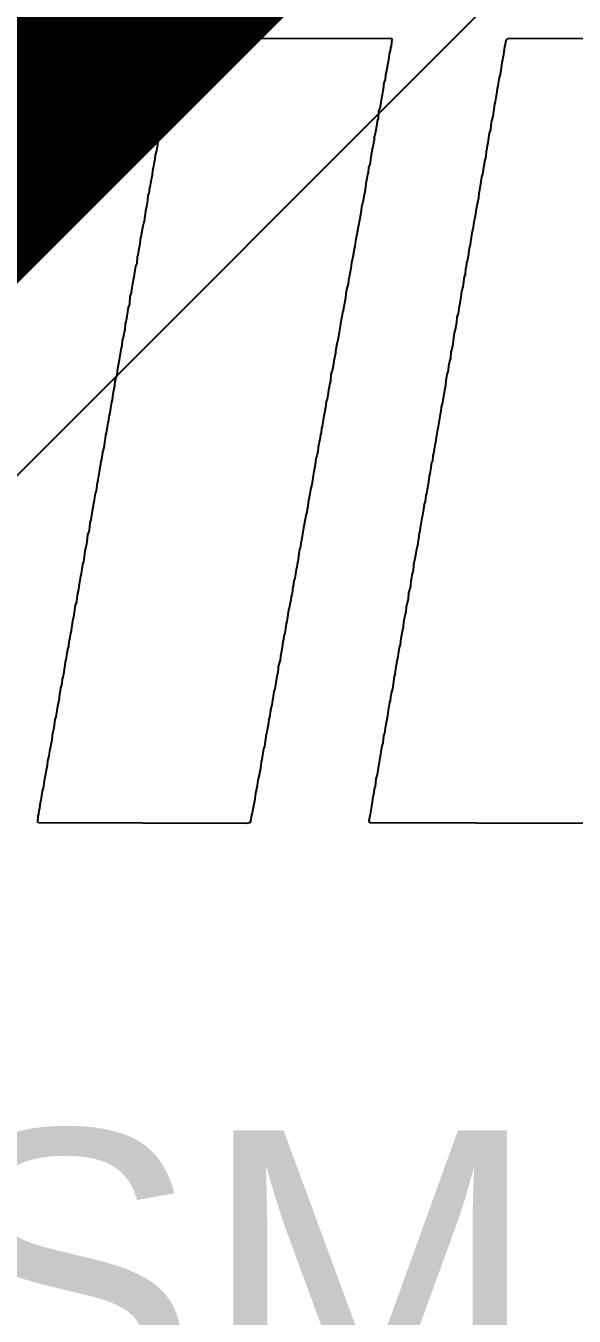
# Model space of a CAD drawing. Header units: inches. Extents: x 0 to 5359, y 0 to 5098.
# Drawn here: x 25.48 to 27.85, y 51.52 to 57.11 of the extents above; entities that cross this region are included whole.
import ezdxf

# ---------------------------------------------------------------- set-up
doc = ezdxf.new("R2010")
doc.units = ezdxf.units.IN
doc.layers.add('Layer 2', color=76, linetype='Continuous')
doc.layers.add('Top Overlay', color=2, linetype='Continuous')
doc.styles.add('Arial', font='', dxfattribs={"height": 0.2})
doc.styles.get('Arial').set_extended_font_data('Arial')

msp = doc.modelspace()

# ---------------------------------------------------------------- linework, layer by layer
at = {"layer": 'Layer 2'}
msp.add_line((22.6326, 52.3609), (29.8093, 59.5376), dxfattribs=at)
msp.add_lwpolyline([(21.4582, 52.7332, 1.016, 1.016, 0), (31, 62.2749, 1.016, 1.016, 0)], format="xyseb", dxfattribs=at)
at = {"layer": 'Top Overlay'}
for p, q in [((22.8421, 57.0592), (25.7116, 57.0569)), ((25.7082, 57.0172), (25.7059, 56.9991)), ((25.7104, 57.0331), (25.7082, 57.0172)), ((25.7127, 57.0399), (25.7104, 57.0331)), ((25.7116, 57.0569), (25.7127, 57.0399)), ((26.1199, 57.007), (26.1221, 57.0206)), ((26.1221, 57.0206), (26.1267, 57.0501)), ((26.1267, 57.0501), (26.1323, 57.0581)), ((26.1323, 57.0581), (27.059, 57.0592)), ((27.0578, 57.0172), (27.0556, 57.0036)), ((27.0601, 57.024), (27.0578, 57.0172)), ((27.059, 57.0592), (27.0624, 57.0558)), ((27.0624, 57.0558), (27.0601, 57.024)), ((27.5489, 56.9889), (27.5512, 57.0093)), ((27.5512, 57.0093), (27.5535, 57.0229)), ((27.5535, 57.0229), (27.5557, 57.032)), ((27.5557, 57.032), (27.558, 57.0433)), ((27.558, 57.0433), (27.5603, 57.0524)), ((27.5603, 57.0524), (27.5671, 57.0592)), ((27.5671, 57.0592), (28.488, 57.0569)), ((25.6968, 56.9583), (25.6934, 56.9367)), ((25.6991, 56.9651), (25.6968, 56.9583)), ((25.7013, 56.9877), (25.6991, 56.9651)), ((25.7059, 56.9991), (25.7013, 56.9877)), ((26.1074, 56.9333), (26.1119, 56.9605)), ((26.1119, 56.9605), (26.1153, 56.9843)), ((26.1153, 56.9843), (26.1199, 57.007)), ((27.0465, 56.956), (27.0431, 56.9344)), ((27.0487, 56.9651), (27.0465, 56.956)), ((27.051, 56.9877), (27.0487, 56.9651)), ((27.0533, 56.9968), (27.051, 56.9877)), ((27.0556, 57.0036), (27.0533, 56.9968)), ((27.5398, 56.9412), (27.5421, 56.9549)), ((27.5421, 56.9549), (27.5444, 56.9639)), ((27.5444, 56.9639), (27.5467, 56.9753)), ((27.5467, 56.9753), (27.5489, 56.9889)), ((25.6889, 56.914), (25.6866, 56.8959)), ((25.6911, 56.9276), (25.6889, 56.914)), ((25.6934, 56.9367), (25.6911, 56.9276)), ((26.0983, 56.8766), (26.1017, 56.9095)), ((26.1017, 56.9095), (26.104, 56.9208)), ((26.104, 56.9208), (26.1074, 56.9333)), ((27.0363, 56.8981), (27.034, 56.88)), ((27.0408, 56.9254), (27.0363, 56.8981)), ((27.0431, 56.9344), (27.0408, 56.9254)), ((27.5308, 56.8891), (27.5342, 56.9015)), ((27.5342, 56.9015), (27.5376, 56.9208)), ((27.5376, 56.9208), (27.5398, 56.9412)), ((25.6775, 56.8505), (25.6741, 56.8199)), ((25.6821, 56.8687), (25.6775, 56.8505)), ((25.6866, 56.8959), (25.6821, 56.8687)), ((26.087, 56.8199), (26.0915, 56.8516)), ((26.0915, 56.8516), (26.0938, 56.8653)), ((26.0938, 56.8653), (26.0983, 56.8766)), ((27.0283, 56.8653), (27.0261, 56.838)), ((27.034, 56.88), (27.0283, 56.8653)), ((27.5194, 56.8278), (27.5217, 56.8414)), ((27.5217, 56.8414), (27.524, 56.8505)), ((27.524, 56.8505), (27.5262, 56.8619)), ((27.5262, 56.8619), (27.5285, 56.88)), ((27.5285, 56.88), (27.5308, 56.8891)), ((25.6673, 56.7995), (25.6639, 56.7711)), ((25.6719, 56.8108), (25.6673, 56.7995)), ((25.6741, 56.8199), (25.6719, 56.8108)), ((26.0802, 56.7768), (26.0824, 56.804)), ((26.0824, 56.804), (26.0847, 56.8108)), ((26.0847, 56.8108), (26.087, 56.8199)), ((27.017, 56.7904), (27.0147, 56.7813)), ((27.0193, 56.8063), (27.017, 56.7904)), ((27.0215, 56.8131), (27.0193, 56.8063)), ((27.0238, 56.8312), (27.0215, 56.8131)), ((27.0261, 56.838), (27.0238, 56.8312)), ((27.5126, 56.7825), (27.5172, 56.8097)), ((27.5172, 56.8097), (27.5194, 56.8278)), ((25.6571, 56.7348), (25.6548, 56.7212)), ((25.6617, 56.7575), (25.6571, 56.7348)), ((25.6639, 56.7711), (25.6617, 56.7575)), ((26.0677, 56.7121), (26.07, 56.7303)), ((26.07, 56.7303), (26.0722, 56.7394)), ((26.0722, 56.7394), (26.0756, 56.7518)), ((26.0756, 56.7518), (26.0779, 56.7677)), ((26.0779, 56.7677), (26.0802, 56.7768)), ((27.0057, 56.7405), (27.0034, 56.711)), ((27.0079, 56.7496), (27.0057, 56.7405)), ((27.0125, 56.7609), (27.0079, 56.7496)), ((27.0147, 56.7813), (27.0125, 56.7609)), ((27.5024, 56.7201), (27.5104, 56.7734)), ((27.5104, 56.7734), (27.5126, 56.7825)), ((25.6446, 56.6747), (25.6424, 56.6475)), ((25.6469, 56.6838), (25.6446, 56.6747)), ((25.6503, 56.694), (25.6469, 56.6838)), ((25.6526, 56.7031), (25.6503, 56.694)), ((25.6548, 56.7212), (25.6526, 56.7031)), ((26.0586, 56.6668), (26.0609, 56.6804)), ((26.0609, 56.6804), (26.0632, 56.6917)), ((26.0632, 56.6917), (26.0654, 56.7008)), ((26.0654, 56.7008), (26.0677, 56.7121)), ((26.9977, 56.6872), (26.9932, 56.66)), ((27.0011, 56.7042), (26.9977, 56.6872)), ((27.0034, 56.711), (27.0011, 56.7042)), ((27.4922, 56.6622), (27.4945, 56.6827)), ((27.4945, 56.6827), (27.4967, 56.7008)), ((27.4967, 56.7008), (27.5024, 56.7201)), ((25.6367, 56.6237), (25.6344, 56.6101)), ((25.6401, 56.6407), (25.6367, 56.6237)), ((25.6424, 56.6475), (25.6401, 56.6407)), ((26.0495, 56.6101), (26.0518, 56.6237)), ((26.0518, 56.6237), (26.0541, 56.6327)), ((26.0541, 56.6327), (26.0563, 56.6464)), ((26.0563, 56.6464), (26.0586, 56.6668)), ((26.9898, 56.6384), (26.9852, 56.6271)), ((26.9852, 56.6271), (26.9875, 56.6203)), ((26.9875, 56.6203), (26.9852, 56.6135)), ((26.9932, 56.66), (26.9898, 56.6384)), ((27.4831, 56.6169), (27.4865, 56.6475)), ((27.4865, 56.6475), (27.4922, 56.6622)), ((25.6276, 56.5647), (25.6254, 56.5556)), ((25.6322, 56.5919), (25.6276, 56.5647)), ((25.6344, 56.6101), (25.6322, 56.5919)), ((26.0382, 56.5534), (26.0405, 56.5624)), ((26.0405, 56.5624), (26.0439, 56.5726)), ((26.0439, 56.5726), (26.0473, 56.5987)), ((26.0473, 56.5987), (26.0495, 56.6101)), ((26.9784, 56.5794), (26.9739, 56.5522)), ((26.9807, 56.5885), (26.9784, 56.5794)), ((26.983, 56.6044), (26.9807, 56.5885)), ((26.9852, 56.6135), (26.983, 56.6044)), ((27.4718, 56.5488), (27.4741, 56.5692)), ((27.4741, 56.5692), (27.4763, 56.5828)), ((27.4763, 56.5828), (27.4786, 56.5942)), ((27.4786, 56.5942), (27.4809, 56.6033)), ((27.4809, 56.6033), (27.4831, 56.6169)), ((25.6174, 56.5159), (25.614, 56.4989)), ((25.6197, 56.5227), (25.6174, 56.5159)), ((25.6231, 56.5443), (25.6197, 56.5227)), ((25.6254, 56.5556), (25.6231, 56.5443)), ((26.0291, 56.4989), (26.0337, 56.5216)), ((26.0337, 56.5216), (26.0359, 56.5352)), ((26.0359, 56.5352), (26.0382, 56.5534)), ((26.9671, 56.5114), (26.9625, 56.5)), ((26.9694, 56.5205), (26.9671, 56.5114)), ((26.9716, 56.5431), (26.9694, 56.5205)), ((26.9739, 56.5522), (26.9716, 56.5431)), ((27.4627, 56.5012), (27.465, 56.5125)), ((27.465, 56.5125), (27.4673, 56.5261)), ((27.4673, 56.5261), (27.4695, 56.5352)), ((27.4695, 56.5352), (27.4718, 56.5488)), ((25.6072, 56.4513), (25.6049, 56.4422)), ((25.6095, 56.4649), (25.6072, 56.4513)), ((25.6117, 56.4853), (25.6095, 56.4649)), ((25.614, 56.4989), (25.6117, 56.4853)), ((26.0178, 56.4309), (26.0223, 56.4535)), ((26.0223, 56.4535), (26.0246, 56.4672)), ((26.0246, 56.4672), (26.0269, 56.4853)), ((26.0269, 56.4853), (26.0291, 56.4989)), ((26.9546, 56.4513), (26.9523, 56.4377)), ((26.958, 56.4683), (26.9546, 56.4513)), ((26.9603, 56.4751), (26.958, 56.4683)), ((26.9625, 56.5), (26.9603, 56.4751)), ((27.4514, 56.4377), (27.4536, 56.4558)), ((27.4536, 56.4558), (27.4593, 56.4751)), ((27.4593, 56.4751), (27.4627, 56.5012)), ((25.5981, 56.3968), (25.5959, 56.3878)), ((25.6004, 56.4173), (25.5981, 56.3968)), ((25.6027, 56.4309), (25.6004, 56.4173)), ((25.6049, 56.4422), (25.6027, 56.4309)), ((26.011, 56.3878), (26.0132, 56.4082)), ((26.0132, 56.4082), (26.0155, 56.4218)), ((26.0155, 56.4218), (26.0178, 56.4309)), ((26.9523, 56.4377), (26.9455, 56.3923)), ((27.4423, 56.3878), (27.4446, 56.4014)), ((27.4446, 56.4014), (27.4468, 56.4105)), ((27.4468, 56.4105), (27.4514, 56.4377)), ((25.5879, 56.3413), (25.5857, 56.3345)), ((25.5902, 56.3685), (25.5879, 56.3413)), ((25.5925, 56.3776), (25.5902, 56.3685)), ((25.5959, 56.3878), (25.5925, 56.3776)), ((25.9996, 56.3288), (26.0042, 56.356)), ((26.0042, 56.356), (26.0064, 56.3764)), ((26.0064, 56.3764), (26.011, 56.3878)), ((26.9353, 56.3435), (26.9319, 56.3265)), ((26.9387, 56.356), (26.9353, 56.3435)), ((26.941, 56.3742), (26.9387, 56.356)), ((26.9455, 56.3923), (26.941, 56.3742)), ((27.4332, 56.3333), (27.44, 56.3674)), ((27.44, 56.3674), (27.4423, 56.3878)), ((25.5777, 56.2857), (25.5732, 56.2585)), ((25.58, 56.3038), (25.5777, 56.2857)), ((25.5823, 56.3174), (25.58, 56.3038)), ((25.5857, 56.3345), (25.5823, 56.3174)), ((25.9894, 56.2664), (25.9974, 56.3197)), ((25.9974, 56.3197), (25.9996, 56.3288)), ((26.9274, 56.2925), (26.9183, 56.2471)), ((26.9297, 56.3129), (26.9274, 56.2925)), ((26.9319, 56.3265), (26.9297, 56.3129)), ((27.4219, 56.2698), (27.4253, 56.2823)), ((27.4253, 56.2823), (27.4276, 56.2982)), ((27.4276, 56.2982), (27.431, 56.3197)), ((27.431, 56.3197), (27.4332, 56.3333)), ((25.4825, 56.2403), (25.4575, 56.2381)), ((25.4893, 56.2381), (25.4825, 56.2403)), ((25.5165, 56.2403), (25.4893, 56.2381)), ((25.5233, 56.2381), (25.5165, 56.2403)), ((25.5505, 56.2403), (25.5233, 56.2381)), ((25.5573, 56.2381), (25.5505, 56.2403)), ((25.5641, 56.2403), (25.5573, 56.2381)), ((25.5687, 56.2471), (25.5641, 56.2403)), ((25.5732, 56.2585), (25.5687, 56.2471)), ((25.9792, 56.2154), (25.9838, 56.2449)), ((25.9838, 56.2449), (25.9872, 56.2573)), ((25.9872, 56.2573), (25.9894, 56.2664)), ((26.916, 56.2335), (26.9138, 56.2244)), ((26.9183, 56.2471), (26.916, 56.2335)), ((27.4128, 56.2222), (27.4174, 56.2403)), ((27.4174, 56.2403), (27.4196, 56.2607)), ((27.4196, 56.2607), (27.4219, 56.2698)), ((25.9701, 56.1609), (25.9724, 56.1813)), ((25.9724, 56.1813), (25.9747, 56.195)), ((25.9747, 56.195), (25.977, 56.204)), ((25.977, 56.204), (25.9792, 56.2154)), ((26.907, 56.1882), (26.9047, 56.17)), ((26.9092, 56.2018), (26.907, 56.1882)), ((26.9138, 56.2244), (26.9092, 56.2018)), ((27.4037, 56.1632), (27.406, 56.1768)), ((27.406, 56.1768), (27.4128, 56.2222)), ((25.9599, 56.1122), (25.9622, 56.119)), ((25.9622, 56.119), (25.9656, 56.1382)), ((25.9656, 56.1382), (25.9701, 56.1609)), ((26.8979, 56.136), (26.8934, 56.111)), ((26.9002, 56.1451), (26.8979, 56.136)), ((26.9024, 56.1564), (26.9002, 56.1451)), ((26.9047, 56.17), (26.9024, 56.1564)), ((27.3935, 56.1008), (27.3969, 56.1224)), ((27.3969, 56.1224), (27.3992, 56.1405)), ((27.3992, 56.1405), (27.4015, 56.1541)), ((27.4015, 56.1541), (27.4037, 56.1632)), ((25.9497, 56.0521), (25.9531, 56.0713)), ((25.9531, 56.0713), (25.9577, 56.0827)), ((25.9577, 56.0827), (25.9599, 56.1122)), ((26.8854, 56.0623), (26.8832, 56.0532)), ((26.8877, 56.0849), (26.8854, 56.0623)), ((26.8911, 56.0974), (26.8877, 56.0849)), ((26.8934, 56.111), (26.8911, 56.0974)), ((27.3822, 56.035), (27.3845, 56.06)), ((27.3845, 56.06), (27.3867, 56.0668)), ((27.3867, 56.0668), (27.389, 56.0849)), ((27.389, 56.0849), (27.3913, 56.0917)), ((27.3913, 56.0917), (27.3935, 56.1008)), ((25.9407, 56.0021), (25.9452, 56.0248)), ((25.9452, 56.0248), (25.9497, 56.0521)), ((26.8752, 56.0112), (26.873, 55.9931)), ((26.8775, 56.0226), (26.8752, 56.0112)), ((26.8798, 56.0316), (26.8775, 56.0226)), ((26.8832, 56.0532), (26.8798, 56.0316)), ((27.372, 55.9817), (27.3788, 56.0248)), ((27.3788, 56.0248), (27.3822, 56.035)), ((25.9282, 55.9398), (25.9327, 55.9511)), ((25.9327, 55.9511), (25.935, 55.967)), ((25.935, 55.967), (25.9373, 55.9761)), ((25.9373, 55.9761), (25.9407, 56.0021)), ((26.8639, 55.9522), (26.8616, 55.9318)), ((26.8684, 55.9749), (26.8639, 55.9522)), ((26.873, 55.9931), (26.8684, 55.9749)), ((27.364, 55.9375), (27.3675, 55.9613)), ((27.3675, 55.9613), (27.3697, 55.9727)), ((27.3697, 55.9727), (27.372, 55.9817)), ((25.9168, 55.8626), (25.9202, 55.891)), ((25.9202, 55.891), (25.9259, 55.9057)), ((25.9259, 55.9057), (25.9282, 55.9398)), ((26.8548, 55.8978), (26.8514, 55.8763)), ((26.8571, 55.9091), (26.8548, 55.8978)), ((26.8593, 55.9182), (26.8571, 55.9091)), ((26.8616, 55.9318), (26.8593, 55.9182)), ((27.3527, 55.8649), (27.3561, 55.8978)), ((27.3561, 55.8978), (27.3595, 55.9103)), ((27.3595, 55.9103), (27.364, 55.9375)), ((25.91, 55.8286), (25.9123, 55.8377)), ((25.9123, 55.8377), (25.9146, 55.8536)), ((25.9146, 55.8536), (25.9168, 55.8626)), ((26.8446, 55.8445), (26.8423, 55.8286)), ((26.8469, 55.8513), (26.8446, 55.8445)), ((26.8491, 55.8695), (26.8469, 55.8513)), ((26.8514, 55.8763), (26.8491, 55.8695)), ((27.3448, 55.8298), (27.347, 55.8502)), ((27.347, 55.8502), (27.3527, 55.8649)), ((25.901, 55.7696), (25.9032, 55.7855)), ((25.9032, 55.7855), (25.9055, 55.7946)), ((25.9055, 55.7946), (25.9078, 55.8218)), ((25.9078, 55.8218), (25.91, 55.8286)), ((26.8344, 55.7844), (26.8299, 55.7572)), ((26.8367, 55.7935), (26.8344, 55.7844)), ((26.8401, 55.8195), (26.8367, 55.7935)), ((26.8423, 55.8286), (26.8401, 55.8195)), ((27.3334, 55.7685), (27.3357, 55.7821)), ((27.3357, 55.7821), (27.338, 55.7912)), ((27.338, 55.7912), (27.3402, 55.8025)), ((27.3402, 55.8025), (27.3448, 55.8298)), ((25.8885, 55.7095), (25.893, 55.7277)), ((25.893, 55.7277), (25.8953, 55.7481)), ((25.8953, 55.7481), (25.8976, 55.7572)), ((25.8976, 55.7572), (25.901, 55.7696)), ((26.8242, 55.7334), (26.8219, 55.7175)), ((26.8276, 55.7458), (26.8242, 55.7334)), ((26.8299, 55.7572), (26.8276, 55.7458)), ((27.3232, 55.7061), (27.3289, 55.7345)), ((27.3289, 55.7345), (27.3312, 55.7481)), ((27.3312, 55.7481), (27.3334, 55.7685)), ((25.8817, 55.6642), (25.884, 55.6823)), ((25.884, 55.6823), (25.8885, 55.7095)), ((26.8185, 55.6937), (26.8117, 55.6596)), ((26.8208, 55.7141), (26.8185, 55.6937)), ((26.8219, 55.7152), (26.8208, 55.7141)), ((26.8219, 55.7175), (26.8219, 55.7152)), ((27.3141, 55.6585), (27.3187, 55.6698)), ((27.3187, 55.6698), (27.3209, 55.6993)), ((27.3209, 55.6993), (27.3232, 55.7061)), ((25.8715, 55.5995), (25.8737, 55.6267)), ((25.8737, 55.6267), (25.876, 55.6335)), ((25.876, 55.6335), (25.8794, 55.6506)), ((25.8794, 55.6506), (25.8817, 55.6642)), ((26.8049, 55.6165), (26.7992, 55.6018)), ((26.8094, 55.646), (26.8049, 55.6165)), ((26.8117, 55.6596), (26.8094, 55.646)), ((27.3039, 55.6007), (27.3085, 55.6188)), ((27.3085, 55.6188), (27.3107, 55.6392)), ((27.3107, 55.6392), (27.3141, 55.6585)), ((25.8613, 55.553), (25.8635, 55.5712)), ((25.8635, 55.5712), (25.8658, 55.5802)), ((25.8658, 55.5802), (25.8692, 55.5904)), ((25.8692, 55.5904), (25.8715, 55.5995)), ((26.7947, 55.5655), (26.7913, 55.5462)), ((26.797, 55.5723), (26.7947, 55.5655)), ((26.7992, 55.6018), (26.797, 55.5723)), ((27.2937, 55.5337), (27.2971, 55.5553)), ((27.2971, 55.5553), (27.2994, 55.5734)), ((27.2994, 55.5734), (27.3039, 55.6007)), ((25.8511, 55.4906), (25.8545, 55.5167)), ((25.8545, 55.5167), (25.859, 55.5394)), ((25.859, 55.5394), (25.8613, 55.553)), ((26.7845, 55.5031), (26.7822, 55.494)), ((26.7868, 55.5213), (26.7845, 55.5031)), ((26.789, 55.5349), (26.7868, 55.5213)), ((26.7913, 55.5462), (26.789, 55.5349)), ((27.2847, 55.4793), (27.2926, 55.5326)), ((27.2926, 55.5326), (27.2937, 55.5337)), ((25.8397, 55.4294), (25.842, 55.4453)), ((25.842, 55.4453), (25.8443, 55.4543)), ((25.8443, 55.4543), (25.8488, 55.4816)), ((25.8488, 55.4816), (25.8511, 55.4906)), ((26.7731, 55.4441), (26.7709, 55.4328)), ((26.7754, 55.4577), (26.7731, 55.4441)), ((26.7788, 55.4838), (26.7754, 55.4577)), ((26.7822, 55.494), (26.7788, 55.4838)), ((27.2767, 55.4419), (27.279, 55.46)), ((27.279, 55.46), (27.2847, 55.4793)), ((25.8295, 55.3738), (25.8318, 55.392)), ((25.8318, 55.392), (25.8375, 55.4067)), ((25.8352, 55.4135), (25.8375, 55.4203)), ((25.8375, 55.4067), (25.8352, 55.4135)), ((25.8375, 55.4203), (25.8397, 55.4294)), ((26.7686, 55.4237), (26.7607, 55.3749)), ((26.7709, 55.4328), (26.7686, 55.4237)), ((27.2654, 55.3761), (27.2722, 55.4192)), ((27.2722, 55.4192), (27.2744, 55.4283)), ((27.2744, 55.4283), (27.2767, 55.4419)), ((25.8204, 55.3239), (25.8227, 55.3375)), ((25.8227, 55.3375), (25.825, 55.3466)), ((25.825, 55.3466), (25.8295, 55.3738)), ((26.7539, 55.3409), (26.7505, 55.3194)), ((26.7561, 55.3477), (26.7539, 55.3409)), ((26.7584, 55.3681), (26.7561, 55.3477)), ((26.7607, 55.3749), (26.7584, 55.3681)), ((27.2563, 55.3285), (27.2631, 55.3625)), ((27.2631, 55.3625), (27.2654, 55.3761)), ((25.8091, 55.2627), (25.8125, 55.2751)), ((25.8125, 55.2751), (25.8148, 55.2842)), ((25.8148, 55.2842), (25.8182, 55.3058)), ((25.8182, 55.3058), (25.8204, 55.3239)), ((26.7437, 55.2854), (26.7414, 55.2672)), ((26.7459, 55.299), (26.7437, 55.2854)), ((26.7482, 55.3103), (26.7459, 55.299)), ((26.7505, 55.3194), (26.7482, 55.3103)), ((27.245, 55.2581), (27.2495, 55.2854)), ((27.2495, 55.2854), (27.2518, 55.2944)), ((27.2518, 55.2944), (27.254, 55.308)), ((27.254, 55.308), (27.2563, 55.3285)), ((25.8, 55.2128), (25.8023, 55.2241)), ((25.8023, 55.2241), (25.8046, 55.2332)), ((25.8046, 55.2332), (25.8068, 55.2445)), ((25.8068, 55.2445), (25.8091, 55.2627)), ((26.7334, 55.2366), (26.7312, 55.2094)), ((26.738, 55.2479), (26.7334, 55.2366)), ((26.7414, 55.2672), (26.738, 55.2479)), ((27.2359, 55.215), (27.2404, 55.2264)), ((27.2404, 55.2264), (27.2427, 55.2491)), ((27.2427, 55.2491), (27.245, 55.2581)), ((25.7887, 55.1447), (25.7955, 55.1787)), ((25.7955, 55.1787), (25.7978, 55.1992)), ((25.7978, 55.1992), (25.8, 55.2128)), ((26.7232, 55.1719), (26.721, 55.1538)), ((26.7255, 55.1855), (26.7232, 55.1719)), ((26.7289, 55.2026), (26.7255, 55.1855)), ((26.7312, 55.2094), (26.7289, 55.2026)), ((27.2268, 55.1606), (27.2291, 55.1697)), ((27.2291, 55.1697), (27.2336, 55.1969)), ((27.2336, 55.1969), (27.2359, 55.215)), ((25.7819, 55.0971), (25.7841, 55.1198)), ((25.7841, 55.1198), (25.7864, 55.1311)), ((25.7864, 55.1311), (25.7887, 55.1447)), ((26.7119, 55.1084), (26.7074, 55.0835)), ((26.7142, 55.1175), (26.7119, 55.1084)), ((26.7187, 55.1402), (26.7142, 55.1175)), ((26.721, 55.1538), (26.7187, 55.1402)), ((27.2177, 55.1039), (27.2223, 55.1266)), ((27.2223, 55.1266), (27.2245, 55.147)), ((27.2245, 55.147), (27.2268, 55.1606)), ((25.7705, 55.0426), (25.7728, 55.0562)), ((25.7728, 55.0562), (25.7751, 55.0676)), ((25.7751, 55.0676), (25.7773, 55.0857)), ((25.7773, 55.0857), (25.7819, 55.0971)), ((26.7028, 55.0608), (26.7006, 55.0472)), ((26.7074, 55.0835), (26.7028, 55.0608)), ((27.2098, 55.0506), (27.2121, 55.0778)), ((27.2121, 55.0778), (27.2143, 55.0846)), ((27.2143, 55.0846), (27.2177, 55.1039)), ((25.7603, 54.9803), (25.7649, 55.012)), ((25.7649, 55.012), (25.7683, 55.0336)), ((25.7683, 55.0336), (25.7705, 55.0426)), ((26.6938, 55.0041), (26.6915, 54.995)), ((26.696, 55.0154), (26.6938, 55.0041)), ((26.6983, 55.029), (26.696, 55.0154)), ((26.7006, 55.0472), (26.6983, 55.029)), ((27.1973, 54.9905), (27.1996, 54.9995)), ((27.1996, 54.9995), (27.2019, 55.0177)), ((27.2019, 55.0177), (27.2053, 55.0392)), ((27.2053, 55.0392), (27.2098, 55.0506)), ((25.7524, 54.9383), (25.7547, 54.9587)), ((25.7547, 54.9587), (25.7581, 54.9712)), ((25.7581, 54.9712), (25.7603, 54.9803)), ((26.6892, 54.9814), (26.6801, 54.936)), ((26.6915, 54.995), (26.6892, 54.9814)), ((27.1882, 54.936), (27.1951, 54.9791)), ((27.1951, 54.9791), (27.1973, 54.9905)), ((25.741, 54.8748), (25.7444, 54.9054)), ((25.7444, 54.9054), (25.7501, 54.9201)), ((25.7501, 54.9201), (25.7524, 54.9383)), ((26.6733, 54.8907), (26.6711, 54.8816)), ((26.6801, 54.936), (26.6733, 54.8907)), ((27.1792, 54.8816), (27.1814, 54.8997)), ((27.1814, 54.8997), (27.1837, 54.9133)), ((27.1837, 54.9133), (27.186, 54.9224)), ((27.186, 54.9224), (27.1882, 54.936)), ((25.7308, 54.8215), (25.7331, 54.8374)), ((25.7331, 54.8374), (25.7354, 54.8464)), ((25.7354, 54.8464), (25.7388, 54.8612)), ((25.7388, 54.8612), (25.741, 54.8748)), ((26.6631, 54.8419), (26.6597, 54.8249)), ((26.6654, 54.8487), (26.6631, 54.8419)), ((26.6688, 54.8702), (26.6654, 54.8487)), ((26.6711, 54.8816), (26.6688, 54.8702)), ((27.1644, 54.8033), (27.1712, 54.8442)), ((27.1712, 54.8442), (27.1735, 54.851)), ((27.1735, 54.851), (27.1758, 54.86)), ((27.1758, 54.86), (27.1792, 54.8816)), ((25.7206, 54.7659), (25.7229, 54.7772)), ((25.7229, 54.7772), (25.7263, 54.7897)), ((25.7263, 54.7897), (25.7286, 54.7988)), ((25.7286, 54.7988), (25.7308, 54.8215)), ((26.6529, 54.7772), (26.6507, 54.7659)), ((26.6552, 54.7909), (26.6529, 54.7772)), ((26.6575, 54.8113), (26.6552, 54.7909)), ((26.6597, 54.8249), (26.6575, 54.8113)), ((27.1565, 54.7546), (27.1599, 54.7852)), ((27.1599, 54.7852), (27.1644, 54.8033)), ((25.707, 54.682), (25.7138, 54.7273)), ((25.7138, 54.7273), (25.7161, 54.7364)), ((25.7161, 54.7364), (25.7184, 54.7478)), ((25.7184, 54.7478), (25.7206, 54.7659)), ((26.6416, 54.7183), (26.6382, 54.7058)), ((26.6438, 54.7273), (26.6416, 54.7183)), ((26.6461, 54.7455), (26.6438, 54.7273)), ((26.6484, 54.7568), (26.6461, 54.7455)), ((26.6507, 54.7659), (26.6484, 54.7568)), ((27.1474, 54.7069), (27.1497, 54.7205)), ((27.1497, 54.7205), (27.152, 54.7319)), ((27.152, 54.7319), (27.1542, 54.7409)), ((27.1542, 54.7409), (27.1565, 54.7546)), ((25.7013, 54.6513), (25.7048, 54.6706)), ((25.7048, 54.6706), (25.707, 54.682)), ((26.6336, 54.6808), (26.6314, 54.6536)), ((26.6359, 54.6899), (26.6336, 54.6808)), ((26.6382, 54.7058), (26.6359, 54.6899)), ((27.1372, 54.6559), (27.1417, 54.6672)), ((27.1417, 54.6672), (27.1452, 54.6865)), ((27.1452, 54.6865), (27.1474, 54.7069)), ((25.6911, 54.6003), (25.6968, 54.6151)), ((25.6968, 54.6151), (25.6991, 54.6445)), ((25.6991, 54.6445), (25.7013, 54.6513)), ((26.62, 54.6037), (26.6178, 54.5878)), ((26.6246, 54.6219), (26.62, 54.6037)), ((26.6268, 54.6377), (26.6246, 54.6219)), ((26.6291, 54.6468), (26.6268, 54.6377)), ((26.6314, 54.6536), (26.6291, 54.6468)), ((27.127, 54.5935), (27.1293, 54.6071)), ((27.1293, 54.6071), (27.1327, 54.6173)), ((27.1327, 54.6173), (27.1349, 54.6264)), ((27.1349, 54.6264), (27.1372, 54.6559)), ((25.6798, 54.5345), (25.6843, 54.5572)), ((25.6843, 54.5572), (25.6866, 54.5708)), ((25.6866, 54.5708), (25.6911, 54.6003)), ((26.6155, 54.581), (26.6076, 54.53)), ((26.6178, 54.5878), (26.6155, 54.581)), ((27.1179, 54.5413), (27.1202, 54.5504)), ((27.1202, 54.5504), (27.1225, 54.5617)), ((27.1225, 54.5617), (27.1247, 54.5754)), ((27.1247, 54.5754), (27.127, 54.5935)), ((25.673, 54.4892), (25.6753, 54.5028)), ((25.6753, 54.5028), (25.6775, 54.5209)), ((25.6775, 54.5209), (25.6798, 54.5345)), ((26.603, 54.5096), (26.6007, 54.4892)), ((26.6053, 54.5209), (26.603, 54.5096)), ((26.6076, 54.53), (26.6053, 54.5209)), ((27.1055, 54.4653), (27.1111, 54.4937)), ((27.1111, 54.4937), (27.1134, 54.5073)), ((27.1134, 54.5073), (27.1157, 54.5277)), ((27.1157, 54.5277), (27.1179, 54.5413)), ((25.6617, 54.4211), (25.6639, 54.4438)), ((25.6639, 54.4438), (25.6662, 54.4529)), ((25.6662, 54.4529), (25.6707, 54.4801)), ((25.6707, 54.4801), (25.673, 54.4892)), ((26.5905, 54.4427), (26.5871, 54.4166)), ((26.5928, 54.4517), (26.5905, 54.4427)), ((26.5951, 54.4676), (26.5928, 54.4517)), ((26.5985, 54.4801), (26.5951, 54.4676)), ((26.6007, 54.4892), (26.5985, 54.4801)), ((27.1009, 54.4291), (27.1032, 54.4585)), ((27.1032, 54.4585), (27.1055, 54.4653)), ((25.6503, 54.3644), (25.6548, 54.3916)), ((25.6548, 54.3916), (25.6571, 54.4098)), ((25.6571, 54.4098), (25.6617, 54.4211)), ((26.5803, 54.3803), (26.5781, 54.3621)), ((26.5826, 54.3939), (26.5803, 54.3803)), ((26.5871, 54.4166), (26.5826, 54.3939)), ((27.0907, 54.378), (27.093, 54.3984)), ((27.093, 54.3984), (27.0964, 54.4177)), ((27.0964, 54.4177), (27.1009, 54.4291)), ((25.6435, 54.3213), (25.6458, 54.3417)), ((25.6458, 54.3417), (25.648, 54.3553)), ((25.648, 54.3553), (25.6503, 54.3644)), ((26.5701, 54.3338), (26.5679, 54.3066)), ((26.5724, 54.3429), (26.5701, 54.3338)), ((26.5758, 54.3531), (26.5724, 54.3429)), ((26.5781, 54.3621), (26.5758, 54.3531)), ((27.0794, 54.3145), (27.0816, 54.3326)), ((27.0816, 54.3326), (27.0862, 54.3599)), ((27.0862, 54.3599), (27.0907, 54.378)), ((25.6322, 54.2623), (25.6344, 54.2805)), ((25.6344, 54.2805), (25.6367, 54.2895)), ((25.6367, 54.2895), (25.6401, 54.302)), ((25.6401, 54.302), (25.6435, 54.3213)), ((26.5622, 54.2827), (26.5577, 54.2555)), ((26.5656, 54.2998), (26.5622, 54.2827)), ((26.5679, 54.3066), (26.5656, 54.2998)), ((27.0669, 54.2385), (27.0748, 54.2918)), ((27.0748, 54.2918), (27.0771, 54.3009)), ((27.0771, 54.3009), (27.0794, 54.3145)), ((25.6208, 54.1965), (25.6231, 54.217)), ((25.6231, 54.217), (25.6254, 54.2306)), ((25.6254, 54.2306), (25.6276, 54.2419)), ((25.6276, 54.2419), (25.6299, 54.251)), ((25.6299, 54.251), (25.6322, 54.2623)), ((26.5508, 54.226), (26.5486, 54.2056)), ((26.5554, 54.2374), (26.5508, 54.226)), ((26.5577, 54.2555), (26.5554, 54.2374)), ((27.059, 54.2011), (27.0612, 54.2192)), ((27.0612, 54.2192), (27.0669, 54.2385)), ((25.6072, 54.1172), (25.614, 54.1625)), ((25.614, 54.1625), (25.6208, 54.1965)), ((26.5395, 54.158), (26.5372, 54.1444)), ((26.5418, 54.1671), (26.5395, 54.158)), ((26.544, 54.1784), (26.5418, 54.1671)), ((26.5486, 54.2056), (26.544, 54.1784)), ((27.0476, 54.1353), (27.0544, 54.1784)), ((27.0544, 54.1784), (27.0567, 54.1875)), ((27.0567, 54.1875), (27.059, 54.2011)), ((25.5981, 54.0695), (25.6027, 54.1058)), ((25.6027, 54.1058), (25.6072, 54.1172)), ((26.5293, 54.1047), (26.527, 54.082)), ((26.5327, 54.1149), (26.5293, 54.1047)), ((26.5372, 54.1444), (26.5327, 54.1149)), ((27.0408, 54.099), (27.0453, 54.1217)), ((27.0453, 54.1217), (27.0476, 54.1353)), ((25.5913, 54.0378), (25.5936, 54.0514)), ((25.5936, 54.0514), (25.5981, 54.0695)), ((26.5191, 54.0446), (26.5168, 54.0332)), ((26.5225, 54.0593), (26.5191, 54.0446)), ((26.5248, 54.0752), (26.5225, 54.0593)), ((26.527, 54.082), (26.5248, 54.0752)), ((27.0283, 54.0344), (27.0329, 54.0457)), ((27.0329, 54.0457), (27.0363, 54.0673)), ((27.0363, 54.0673), (27.0385, 54.0854)), ((27.0385, 54.0854), (27.0408, 54.099)), ((25.5811, 53.9754), (25.5868, 54.0037)), ((25.5868, 54.0037), (25.5891, 54.0173)), ((25.5891, 54.0173), (25.5913, 54.0378)), ((26.5123, 54.0015), (26.51, 53.9879)), ((26.5146, 54.0196), (26.5123, 54.0015)), ((26.5168, 54.0332), (26.5146, 54.0196)), ((27.0159, 53.9561), (27.0215, 53.9913)), ((27.0215, 53.9913), (27.0261, 54.0026)), ((27.0261, 54.0026), (27.0283, 54.0344)), ((25.5709, 53.9266), (25.5732, 53.9357)), ((25.5732, 53.9357), (25.5766, 53.9459)), ((25.5766, 53.9459), (25.5789, 53.9686)), ((25.5789, 53.9686), (25.5811, 53.9754)), ((26.5009, 53.9425), (26.4987, 53.9311)), ((26.5043, 53.9686), (26.5009, 53.9425)), ((26.5066, 53.9776), (26.5043, 53.9686)), ((26.51, 53.9879), (26.5066, 53.9776)), ((27.0113, 53.9289), (27.0159, 53.9561)), ((25.5618, 53.8699), (25.5641, 53.879)), ((25.5641, 53.879), (25.5687, 53.9062)), ((25.5687, 53.9062), (25.5709, 53.9266)), ((26.4907, 53.8824), (26.4873, 53.8631)), ((26.493, 53.8915), (26.4907, 53.8824)), ((26.4964, 53.9221), (26.493, 53.8915)), ((26.4987, 53.9311), (26.4964, 53.9221)), ((27.0011, 53.8665), (27.0045, 53.8858)), ((27.0045, 53.8858), (27.0068, 53.9062)), ((27.0068, 53.9062), (27.0091, 53.9198)), ((27.0091, 53.9198), (27.0113, 53.9289)), ((25.5539, 53.8166), (25.5562, 53.8393)), ((25.5562, 53.8393), (25.5584, 53.8484)), ((25.5584, 53.8484), (25.5618, 53.8699)), ((26.4805, 53.8313), (26.4783, 53.8177)), ((26.4851, 53.854), (26.4805, 53.8313)), ((26.4873, 53.8631), (26.4851, 53.854)), ((26.992, 53.8143), (26.9954, 53.8472)), ((26.9954, 53.8472), (27.0011, 53.8665)), ((25.5414, 53.7565), (25.5437, 53.7656)), ((25.5437, 53.7656), (25.546, 53.7837)), ((25.546, 53.7837), (25.5482, 53.795)), ((25.5482, 53.795), (25.5516, 53.8075)), ((25.5516, 53.8075), (25.5539, 53.8166)), ((26.4715, 53.7837), (26.4692, 53.7633)), ((26.4783, 53.8177), (26.4715, 53.7837)), ((26.9796, 53.7497), (26.9841, 53.7769)), ((26.9841, 53.7769), (26.9864, 53.786)), ((26.9864, 53.786), (26.9886, 53.8041)), ((26.9886, 53.8041), (26.992, 53.8143)), ((25.5312, 53.6941), (25.5335, 53.71)), ((25.5335, 53.71), (25.5358, 53.7191)), ((25.5358, 53.7191), (25.5392, 53.7451)), ((25.5392, 53.7451), (25.5414, 53.7565)), ((26.4624, 53.7293), (26.459, 53.7077)), ((26.4646, 53.7406), (26.4624, 53.7293)), ((26.4669, 53.7497), (26.4646, 53.7406)), ((26.4692, 53.7633), (26.4669, 53.7497)), ((26.9705, 53.6952), (26.9773, 53.7383)), ((26.9773, 53.7383), (26.9796, 53.7497)), ((25.5267, 53.6601), (25.529, 53.6873)), ((25.5301, 53.6567), (25.5267, 53.6601)), ((25.529, 53.6873), (25.5312, 53.6941)), ((26.4306, 53.6544), (25.5301, 53.6567)), ((26.4465, 53.6567), (26.4306, 53.6544)), ((26.4488, 53.6612), (26.4465, 53.6567)), ((26.451, 53.6703), (26.4488, 53.6612)), ((26.4533, 53.6839), (26.451, 53.6703)), ((26.4567, 53.7009), (26.4533, 53.6839)), ((26.459, 53.7077), (26.4567, 53.7009)), ((26.9648, 53.6669), (26.9682, 53.6816)), ((26.9682, 53.6567), (26.9648, 53.6669)), ((26.9682, 53.6816), (26.9705, 53.6952)), ((27.896, 53.6544), (26.9682, 53.6567))]:
    msp.add_line(p, q, dxfattribs=at)

# ---------------------------------------------------------------- texts
at = {"layer": 'Top Overlay', "style": 'Arial'}
msp.add_text('OFP_MSM_V1.6.3', height=1.27, dxfattribs=at).set_placement((18.936, 51.0543))

doc.saveas('drawing.dxf')
